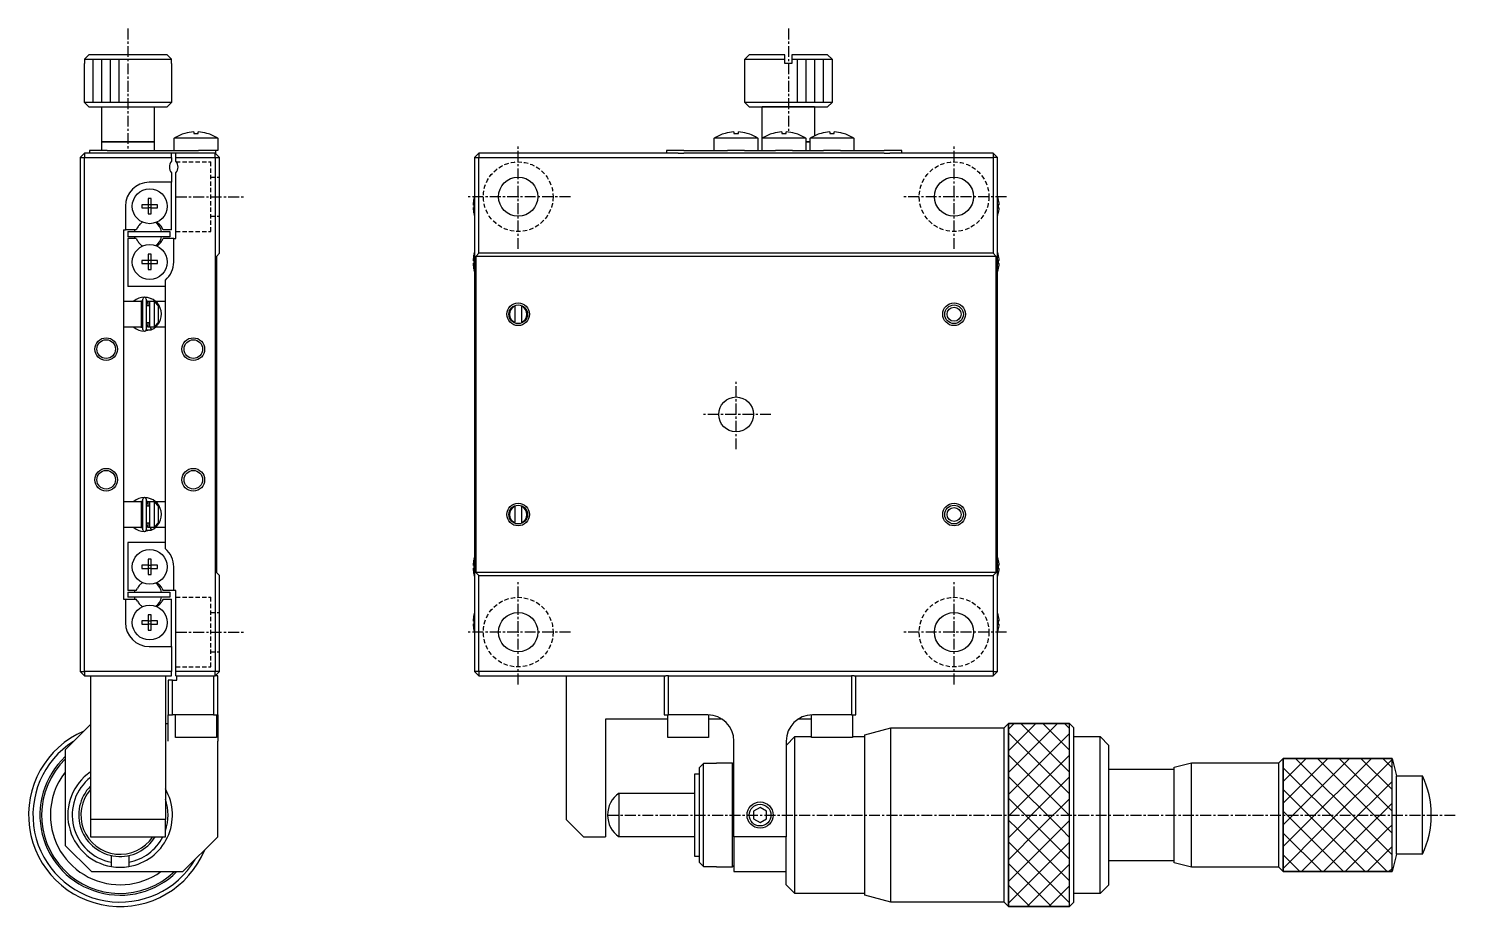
# Model space of a CAD drawing. Extents: x 918 to 1255, y 43 to 278.
# Drawn here: x 1091.2 to 1255.1, y 124.9 to 225.7 of the extents above; entities that cross this region are included whole.
import ezdxf

# ---------------------------------------------------------------- set-up
doc = ezdxf.new("R2010")
doc.units = 0
doc.linetypes.add('CENTER', pattern=[2, 1.25, -0.25, 0.25, -0.25])
doc.linetypes.add('DASHED', pattern=[0.75, 0.5, -0.25])
doc.layers.get('0').update_dxf_attribs({"linetype": 'CONTINUOUS'})
doc.layers.add('CENTER', color=1, linetype='CENTER')

msp = doc.modelspace()

# ---------------------------------------------------------------- linework, layer by layer
at = {"color": 7, "linetype": 'CONTINUOUS'}
for p, q in [((1097.63, 221.68), (1097.61, 221.68)), ((1097.61, 217.18), (1097.61, 221.68)), ((1098.13, 222.68), (1097.63, 222.18)), ((1097.63, 222.18), (1107.59, 222.18)), ((1097.63, 222.18), (1097.63, 221.68)), ((1107.09, 222.68), (1098.13, 222.68)), ((1107.59, 222.18), (1107.09, 222.68)), ((1107.59, 221.68), (1107.59, 222.18)), ((1107.61, 221.68), (1107.59, 221.68)), ((1107.61, 221.68), (1107.61, 217.18)), ((1173.38, 222.18), (1173.88, 222.68)), ((1173.38, 222.18), (1177.98, 222.18)), ((1173.38, 217.18), (1173.38, 222.18)), ((1177.98, 222.68), (1173.88, 222.68)), ((1177.98, 222.18), (1177.98, 222.68)), ((1177.98, 221.68), (1177.98, 222.18)), ((1178.78, 221.68), (1177.98, 221.68)), ((1182.88, 222.68), (1178.78, 222.68)), ((1178.78, 222.68), (1178.78, 222.18)), ((1178.78, 222.18), (1183.38, 222.18)), ((1178.78, 222.18), (1178.78, 221.68)), ((1182.88, 222.68), (1183.38, 222.18)), ((1183.38, 222.18), (1183.38, 217.18)), ((1107.61, 217.18), (1097.61, 217.18)), ((1098.11, 216.68), (1097.61, 217.18)), ((1098.11, 216.68), (1107.11, 216.68)), ((1099.61, 212.68), (1099.61, 216.68)), ((1105.61, 216.68), (1105.61, 212.68)), ((1107.61, 217.18), (1107.11, 216.68)), ((1178.38, 217.18), (1173.38, 217.18)), ((1173.88, 216.68), (1173.38, 217.18)), ((1173.88, 216.68), (1178.38, 216.68)), ((1173.88, 216.68), (1175.38, 216.68)), ((1175.38, 216.68), (1181.38, 216.68)), ((1178.38, 216.68), (1175.38, 216.68)), ((1175.38, 213.08), (1175.38, 216.68)), ((1183.38, 217.18), (1178.38, 217.18)), ((1178.38, 216.68), (1182.88, 216.68)), ((1181.38, 216.68), (1178.38, 216.68)), ((1181.38, 216.68), (1182.88, 216.68)), ((1181.38, 216.68), (1181.38, 213.37)), ((1183.38, 217.18), (1182.88, 216.68)), ((1109.15, 213.65), (1109.15, 213.65)), ((1110.15, 213.82), (1110.15, 213.65)), ((1110.15, 213.65), (1110.67, 213.65)), ((1110.67, 213.65), (1110.67, 213.82)), ((1111.67, 213.65), (1111.67, 213.65)), ((1171.12, 213.65), (1171.12, 213.65)), ((1172.12, 213.82), (1172.12, 213.65)), ((1172.12, 213.65), (1172.64, 213.65)), ((1172.64, 213.65), (1172.64, 213.82)), ((1173.64, 213.65), (1173.64, 213.65)), ((1176.62, 213.65), (1176.62, 213.65)), ((1177.62, 213.82), (1177.62, 213.65)), ((1177.62, 213.65), (1178.14, 213.65)), ((1178.14, 213.65), (1178.14, 213.82)), ((1179.14, 213.65), (1179.14, 213.65)), ((1182.12, 213.65), (1182.12, 213.65)), ((1183.12, 213.82), (1183.12, 213.65)), ((1183.12, 213.65), (1183.64, 213.65)), ((1183.64, 213.65), (1183.64, 213.82)), ((1184.64, 213.65), (1184.64, 213.65)), ((1098.21, 211.68), (1098.21, 211.38)), ((1100.21, 211.68), (1098.21, 211.68)), ((1105.61, 212.68), (1099.61, 212.68)), ((1099.61, 212.68), (1105.61, 212.68)), ((1099.61, 211.68), (1099.61, 212.68)), ((1100.21, 211.68), (1109.33, 211.68)), ((1105.61, 212.68), (1105.61, 211.68)), ((1112.91, 213.08), (1107.91, 213.08)), ((1107.91, 211.68), (1107.91, 213.08)), ((1109.33, 211.68), (1110.71, 211.68)), ((1112.71, 211.68), (1110.71, 211.68)), ((1112.91, 211.68), (1112.71, 211.68)), ((1112.71, 211.38), (1112.71, 211.68)), ((1112.91, 213.08), (1112.91, 211.68)), ((1166.38, 211.68), (1164.38, 211.68)), ((1164.38, 211.68), (1164.38, 211.38)), ((1166.38, 211.68), (1171.3, 211.68)), ((1172.38, 213.08), (1169.88, 213.08)), ((1169.88, 211.68), (1169.88, 213.08)), ((1171.3, 211.68), (1171.4, 211.68)), ((1172.38, 211.68), (1171.4, 211.68)), ((1174.88, 213.08), (1172.38, 213.08)), ((1173.36, 211.68), (1172.38, 211.68)), ((1173.36, 211.68), (1173.45, 211.68)), ((1173.45, 211.68), (1176.8, 211.68)), ((1174.88, 213.08), (1174.88, 211.68)), ((1177.88, 213.08), (1175.38, 213.08)), ((1175.38, 211.68), (1175.38, 213.08)), ((1176.8, 211.68), (1176.9, 211.68)), ((1177.88, 211.68), (1176.9, 211.68)), ((1180.38, 213.08), (1177.88, 213.08)), ((1178.86, 211.68), (1177.88, 211.68)), ((1178.86, 211.68), (1178.95, 211.68)), ((1178.95, 211.68), (1182.3, 211.68)), ((1180.38, 213.08), (1180.38, 211.68)), ((1180.88, 212.68), (1180.38, 212.68)), ((1180.38, 212.68), (1180.88, 212.68)), ((1183.38, 213.08), (1180.88, 213.08)), ((1180.88, 211.68), (1180.88, 213.08)), ((1182.3, 211.68), (1182.4, 211.68)), ((1183.38, 211.68), (1182.4, 211.68)), ((1185.88, 213.08), (1183.38, 213.08)), ((1184.36, 211.68), (1183.38, 211.68)), ((1184.36, 211.68), (1184.45, 211.68)), ((1184.45, 211.68), (1189.38, 211.68)), ((1185.88, 213.08), (1185.88, 211.68)), ((1191.38, 211.68), (1189.38, 211.68)), ((1191.38, 211.38), (1191.38, 211.68)), ((1097.11, 210.88), (1097.61, 211.38)), ((1097.11, 210.88), (1097.11, 151.88)), ((1097.11, 210.88), (1097.61, 210.88)), ((1097.61, 211.38), (1097.61, 210.88)), ((1107.61, 211.38), (1097.61, 211.38)), ((1097.61, 210.88), (1107.61, 210.88)), ((1097.61, 151.88), (1097.61, 210.88)), ((1108.11, 211.38), (1107.61, 211.38)), ((1107.61, 210.88), (1107.61, 211.38)), ((1107.61, 210.88), (1107.61, 210.45)), ((1112.61, 211.38), (1108.11, 211.38)), ((1108.11, 210.88), (1108.11, 211.38)), ((1108.11, 210.88), (1112.61, 210.88)), ((1108.11, 210.45), (1108.11, 210.88)), ((1112.61, 211.38), (1112.71, 211.38)), ((1112.61, 211.38), (1113.11, 210.88)), ((1112.61, 210.88), (1112.61, 211.38)), ((1112.61, 210.88), (1112.61, 151.88)), ((1112.61, 210.88), (1113.11, 210.88)), ((1113.11, 199.88), (1113.11, 210.88)), ((1142.38, 210.88), (1142.88, 211.38)), ((1142.38, 210.88), (1142.88, 210.88)), ((1142.38, 210.88), (1142.38, 151.88)), ((1142.88, 211.38), (1142.88, 210.88)), ((1165.75, 211.38), (1142.88, 211.38)), ((1142.88, 210.88), (1201.88, 210.88)), ((1142.88, 199.88), (1142.88, 210.88)), ((1165.75, 211.38), (1166.38, 211.38)), ((1189.38, 211.38), (1166.38, 211.38)), ((1189.38, 211.38), (1190, 211.38)), ((1201.88, 211.38), (1190, 211.38)), ((1201.88, 211.38), (1201.88, 210.88)), ((1201.88, 211.38), (1202.38, 210.88)), ((1201.88, 210.88), (1201.88, 199.88)), ((1202.38, 210.88), (1201.88, 210.88)), ((1202.38, 151.88), (1202.38, 210.88)), ((1107.61, 209.12), (1107.61, 208.03)), ((1108.11, 201.58), (1108.11, 209.12)), ((1107.61, 208.03), (1105.06, 208.03)), ((1107.61, 202.58), (1107.61, 208.03)), ((1102.31, 205.28), (1102.31, 202.58)), ((1104.22, 205.46), (1104.22, 205.1)), ((1104.93, 205.46), (1104.22, 205.46)), ((1104.22, 205.1), (1104.93, 205.1)), ((1104.93, 206.17), (1104.93, 205.46)), ((1105.29, 206.17), (1104.93, 206.17)), ((1104.94, 205.45), (1104.93, 205.46)), ((1104.94, 205.12), (1104.93, 205.1)), ((1104.93, 205.1), (1104.93, 204.4)), ((1105.28, 205.45), (1104.94, 205.45)), ((1104.94, 205.45), (1104.94, 205.12)), ((1104.94, 205.12), (1105.28, 205.12)), ((1105.28, 205.45), (1105.29, 205.46)), ((1105.28, 205.12), (1105.28, 205.45)), ((1105.28, 205.12), (1105.29, 205.1)), ((1105.29, 205.46), (1105.29, 206.17)), ((1106, 205.46), (1105.29, 205.46)), ((1105.29, 204.4), (1105.29, 205.1)), ((1105.29, 205.1), (1106, 205.1)), ((1106, 205.1), (1106, 205.46)), ((1142.31, 205.46), (1142.19, 205.46)), ((1142.19, 205.1), (1142.31, 205.1)), ((1142.31, 206.17), (1142.31, 206.17)), ((1142.31, 205.1), (1142.31, 205.46)), ((1202.45, 206.17), (1202.45, 206.17)), ((1202.45, 205.46), (1202.45, 205.1)), ((1202.57, 205.46), (1202.45, 205.46)), ((1202.45, 205.1), (1202.57, 205.1)), ((1104.93, 204.4), (1105.29, 204.4)), ((1142.31, 204.4), (1142.31, 204.4)), ((1202.45, 204.4), (1202.45, 204.4)), ((1102.11, 202.58), (1102.11, 160.18)), ((1102.11, 202.58), (1102.31, 202.58)), ((1103.56, 202.58), (1102.31, 202.58)), ((1102.61, 202.38), (1107.41, 202.38)), ((1102.61, 202.38), (1102.61, 201.78)), ((1107.41, 201.78), (1102.61, 201.78)), ((1103.71, 202.84), (1103.56, 202.58)), ((1106.66, 202.58), (1106.51, 202.84)), ((1107.61, 202.58), (1106.66, 202.58)), ((1107.41, 202.38), (1107.41, 201.78)), ((1102.61, 201.58), (1102.61, 196.08)), ((1103.56, 201.58), (1102.61, 201.58)), ((1103.56, 201.58), (1103.71, 201.32)), ((1106.51, 201.32), (1106.66, 201.58)), ((1107.86, 201.58), (1106.66, 201.58)), ((1107.86, 201.58), (1108.11, 201.58)), ((1107.86, 198.88), (1107.86, 201.58)), ((1104.22, 199.06), (1104.22, 198.7)), ((1104.93, 199.06), (1104.22, 199.06)), ((1104.22, 198.7), (1104.93, 198.7)), ((1105.29, 199.77), (1104.93, 199.77)), ((1104.93, 199.77), (1104.93, 199.06)), ((1104.94, 199.05), (1104.93, 199.06)), ((1104.94, 198.72), (1104.93, 198.7)), ((1104.93, 198.7), (1104.93, 198)), ((1105.28, 199.05), (1104.94, 199.05)), ((1104.94, 199.05), (1104.94, 198.72)), ((1104.94, 198.72), (1105.28, 198.72)), ((1105.28, 199.05), (1105.29, 199.06)), ((1105.28, 198.72), (1105.28, 199.05)), ((1105.28, 198.72), (1105.29, 198.7)), ((1105.29, 199.06), (1105.29, 199.77)), ((1106, 199.06), (1105.29, 199.06)), ((1105.29, 198), (1105.29, 198.7)), ((1105.29, 198.7), (1106, 198.7)), ((1106, 198.7), (1106, 199.06)), ((1113.11, 199.88), (1112.76, 199.53)), ((1112.76, 199.53), (1112.76, 163.23)), ((1142.31, 199.06), (1142.19, 199.06)), ((1142.19, 198.7), (1142.31, 198.7)), ((1142.31, 199.77), (1142.31, 199.77)), ((1142.31, 198.7), (1142.31, 199.06)), ((1142.88, 199.88), (1142.53, 199.53)), ((1202.23, 199.53), (1142.53, 199.53)), ((1142.53, 199.53), (1142.53, 163.23)), ((1201.88, 199.88), (1142.88, 199.88)), ((1202.23, 199.53), (1201.88, 199.88)), ((1202.23, 163.23), (1202.23, 199.53)), ((1202.45, 199.77), (1202.45, 199.77)), ((1202.45, 199.06), (1202.45, 198.7)), ((1202.57, 199.06), (1202.45, 199.06)), ((1202.45, 198.7), (1202.57, 198.7)), ((1104.93, 198), (1105.29, 198)), ((1106.91, 193.96), (1106.91, 196.81)), ((1142.31, 198), (1142.31, 198)), ((1202.45, 198), (1202.45, 198)), ((1106.91, 196.08), (1102.61, 196.08)), ((1102.11, 194.38), (1104.11, 194.38)), ((1104.11, 194.39), (1104.1, 194.38)), ((1104.31, 194.43), (1104.11, 194.39)), ((1104.11, 194.38), (1104.11, 191.38)), ((1104.11, 193.88), (1104.31, 193.88)), ((1104.31, 191.13), (1104.31, 194.63)), ((1104.7, 194.63), (1104.7, 191.13)), ((1105.11, 194.32), (1104.7, 194.43)), ((1104.7, 193.88), (1105.11, 193.88)), ((1104.91, 193.88), (1104.91, 194.32)), ((1104.91, 193.88), (1104.91, 194.32)), ((1105.11, 191.38), (1105.11, 194.38)), ((1105.11, 194.38), (1105.61, 194.38)), ((1105.22, 194.69), (1105.27, 194.67)), ((1105.27, 194.67), (1105.29, 194.66)), ((1105.28, 194.67), (1105.28, 194.67)), ((1105.61, 194.38), (1105.61, 194.33)), ((1105.61, 194.33), (1105.61, 191.44)), ((1106.11, 193.8), (1105.61, 194.33)), ((1105.75, 194.38), (1106.91, 194.38)), ((1106.11, 191.97), (1106.11, 193.8)), ((1106.91, 191.81), (1106.91, 193.96)), ((1146.98, 193.8), (1146.98, 193.88)), ((1146.98, 193.8), (1146.98, 191.97)), ((1147.78, 193.88), (1147.78, 193.8)), ((1147.78, 191.97), (1147.78, 193.8)), ((1104.31, 191.88), (1104.11, 191.88)), ((1105.11, 191.88), (1104.7, 191.88)), ((1104.91, 191.45), (1104.91, 191.88)), ((1104.91, 191.45), (1104.91, 191.88)), ((1105.61, 191.44), (1106.11, 191.97)), ((1106.91, 170.96), (1106.91, 191.81)), ((1146.98, 191.89), (1146.98, 191.97)), ((1147.78, 191.97), (1147.78, 191.89)), ((1104.11, 191.38), (1102.11, 191.38)), ((1104.1, 191.38), (1104.11, 191.38)), ((1104.11, 191.38), (1104.31, 191.34)), ((1105.22, 191.08), (1104.54, 190.94)), ((1105.61, 191.38), (1105.11, 191.38)), ((1105.12, 191.45), (1105.14, 191.46)), ((1105.22, 191.32), (1105.19, 191.38)), ((1105.28, 191.1), (1105.22, 191.32)), ((1105.28, 191.1), (1105.27, 191.1)), ((1105.27, 191.1), (1105.27, 191.1)), ((1105.3, 191.11), (1105.28, 191.1)), ((1105.28, 191.1), (1105.28, 191.1)), ((1105.61, 191.44), (1105.61, 191.38)), ((1106.91, 191.38), (1105.75, 191.38)), ((1102.11, 171.38), (1104.11, 171.38)), ((1104.11, 171.39), (1104.1, 171.38)), ((1104.31, 171.43), (1104.11, 171.39)), ((1104.11, 171.38), (1104.11, 168.38)), ((1104.11, 170.88), (1104.31, 170.88)), ((1104.31, 168.13), (1104.31, 171.63)), ((1104.7, 171.63), (1104.7, 168.13)), ((1105.11, 171.32), (1104.7, 171.43)), ((1104.7, 170.88), (1105.11, 170.88)), ((1104.91, 170.88), (1104.91, 171.32)), ((1104.91, 170.88), (1104.91, 171.32)), ((1105.11, 168.38), (1105.11, 171.38)), ((1105.11, 171.38), (1105.61, 171.38)), ((1105.22, 171.69), (1105.27, 171.67)), ((1105.27, 171.67), (1105.29, 171.66)), ((1105.28, 171.67), (1105.28, 171.67)), ((1105.61, 171.38), (1105.61, 171.33)), ((1105.61, 171.33), (1105.61, 168.44)), ((1106.11, 170.8), (1105.61, 171.33)), ((1105.75, 171.38), (1106.91, 171.38)), ((1106.11, 168.97), (1106.11, 170.8)), ((1106.91, 168.81), (1106.91, 170.96)), ((1146.98, 170.8), (1146.98, 170.88)), ((1146.98, 170.8), (1146.98, 168.97)), ((1147.78, 170.88), (1147.78, 170.8)), ((1147.78, 168.97), (1147.78, 170.8)), ((1104.31, 168.88), (1104.11, 168.88)), ((1105.11, 168.88), (1104.7, 168.88)), ((1104.91, 168.45), (1104.91, 168.88)), ((1104.91, 168.45), (1104.91, 168.88)), ((1105.61, 168.44), (1106.11, 168.97)), ((1146.98, 168.89), (1146.98, 168.97)), ((1147.78, 168.97), (1147.78, 168.89)), ((1104.11, 168.38), (1102.11, 168.38)), ((1104.1, 168.38), (1104.11, 168.38)), ((1104.11, 168.38), (1104.31, 168.34)), ((1105.22, 168.08), (1104.54, 167.94)), ((1105.61, 168.38), (1105.11, 168.38)), ((1105.12, 168.45), (1105.14, 168.46)), ((1105.22, 168.32), (1105.19, 168.38)), ((1105.28, 168.1), (1105.22, 168.32)), ((1105.28, 168.1), (1105.27, 168.1)), ((1105.27, 168.1), (1105.27, 168.1)), ((1105.3, 168.11), (1105.28, 168.1)), ((1105.28, 168.1), (1105.28, 168.1)), ((1105.61, 168.44), (1105.61, 168.38)), ((1106.91, 168.38), (1105.75, 168.38)), ((1106.91, 165.96), (1106.91, 168.81)), ((1106.91, 166.68), (1102.61, 166.68)), ((1102.61, 166.68), (1102.61, 161.18)), ((1104.22, 164.06), (1104.22, 163.7)), ((1104.93, 164.06), (1104.22, 164.06)), ((1104.93, 164.77), (1104.93, 164.06)), ((1105.29, 164.77), (1104.93, 164.77)), ((1104.94, 164.05), (1104.93, 164.06)), ((1105.28, 164.05), (1104.94, 164.05)), ((1104.94, 164.05), (1104.94, 163.72)), ((1105.28, 164.05), (1105.29, 164.06)), ((1105.28, 163.72), (1105.28, 164.05)), ((1105.29, 164.06), (1105.29, 164.77)), ((1106, 164.06), (1105.29, 164.06)), ((1106, 163.7), (1106, 164.06)), ((1142.31, 164.06), (1142.19, 164.06)), ((1142.31, 164.77), (1142.31, 164.77)), ((1142.31, 163.7), (1142.31, 164.06)), ((1202.45, 164.77), (1202.45, 164.77)), ((1202.45, 164.06), (1202.45, 163.7)), ((1202.57, 164.06), (1202.45, 164.06)), ((1104.22, 163.7), (1104.93, 163.7)), ((1104.94, 163.72), (1104.93, 163.7)), ((1104.93, 163.7), (1104.93, 163)), ((1104.93, 163), (1105.29, 163)), ((1104.94, 163.72), (1105.28, 163.72)), ((1105.28, 163.72), (1105.29, 163.7)), ((1105.29, 163), (1105.29, 163.7)), ((1105.29, 163.7), (1106, 163.7)), ((1107.86, 161.18), (1107.86, 163.88)), ((1112.76, 163.23), (1113.11, 162.88)), ((1113.11, 151.88), (1113.11, 162.88)), ((1142.19, 163.7), (1142.31, 163.7)), ((1142.31, 163), (1142.31, 163)), ((1142.53, 163.23), (1142.88, 162.88)), ((1202.23, 163.23), (1142.53, 163.23)), ((1142.88, 151.88), (1142.88, 162.88)), ((1142.88, 162.88), (1201.88, 162.88)), ((1201.88, 162.88), (1202.23, 163.23)), ((1201.88, 162.88), (1201.88, 151.88)), ((1202.45, 163.7), (1202.57, 163.7)), ((1202.45, 163), (1202.45, 163)), ((1103.56, 161.18), (1102.61, 161.18)), ((1102.61, 160.98), (1107.41, 160.98)), ((1102.61, 160.98), (1102.61, 160.38)), ((1103.56, 161.18), (1103.71, 161.44)), ((1106.51, 161.44), (1106.66, 161.18)), ((1107.86, 161.18), (1106.66, 161.18)), ((1107.41, 160.98), (1107.41, 160.38)), ((1108.11, 161.18), (1107.86, 161.18)), ((1108.11, 151.88), (1108.11, 161.18)), ((1102.11, 160.18), (1102.31, 160.18)), ((1102.31, 160.18), (1102.31, 157.48)), ((1102.31, 160.18), (1103.56, 160.18)), ((1107.41, 160.38), (1102.61, 160.38)), ((1103.71, 159.92), (1103.56, 160.18)), ((1106.66, 160.18), (1106.51, 159.92)), ((1106.66, 160.18), (1107.61, 160.18)), ((1107.61, 154.73), (1107.61, 160.18)), ((1104.22, 157.66), (1104.22, 157.3)), ((1104.93, 157.66), (1104.22, 157.66)), ((1104.93, 158.37), (1104.93, 157.66)), ((1105.29, 158.37), (1104.93, 158.37)), ((1104.94, 157.65), (1104.93, 157.66)), ((1105.28, 157.65), (1104.94, 157.65)), ((1104.94, 157.65), (1104.94, 157.32)), ((1105.28, 157.65), (1105.29, 157.66)), ((1105.28, 157.32), (1105.28, 157.65)), ((1105.29, 157.66), (1105.29, 158.37)), ((1106, 157.66), (1105.29, 157.66)), ((1106, 157.3), (1106, 157.66)), ((1142.31, 157.66), (1142.19, 157.66)), ((1142.31, 158.37), (1142.31, 158.37)), ((1142.31, 157.3), (1142.31, 157.66)), ((1202.45, 158.37), (1202.45, 158.37)), ((1202.45, 157.66), (1202.45, 157.3)), ((1202.57, 157.66), (1202.45, 157.66)), ((1104.22, 157.3), (1104.93, 157.3)), ((1104.94, 157.32), (1104.93, 157.3)), ((1104.93, 157.3), (1104.93, 156.6)), ((1104.93, 156.6), (1105.29, 156.6)), ((1104.94, 157.32), (1105.28, 157.32)), ((1105.28, 157.32), (1105.29, 157.3)), ((1105.29, 157.3), (1106, 157.3)), ((1105.29, 156.6), (1105.29, 157.3)), ((1142.19, 157.3), (1142.31, 157.3)), ((1142.31, 156.6), (1142.31, 156.6)), ((1202.45, 157.3), (1202.57, 157.3)), ((1202.45, 156.6), (1202.45, 156.6)), ((1105.06, 154.73), (1107.61, 154.73)), ((1107.61, 154.73), (1107.61, 151.88)), ((1097.11, 151.88), (1097.61, 151.88)), ((1097.11, 151.88), (1097.61, 151.38)), ((1107.61, 151.88), (1097.61, 151.88)), ((1097.61, 151.88), (1097.61, 151.38)), ((1097.61, 151.38), (1107.61, 151.38)), ((1098.31, 151.38), (1098.31, 134.88)), ((1106.91, 151.38), (1106.91, 134.88)), ((1107.21, 150.88), (1107.21, 146.88)), ((1107.71, 150.88), (1107.21, 150.88)), ((1107.61, 151.38), (1107.61, 151.88)), ((1107.71, 146.88), (1107.71, 150.88)), ((1107.71, 150.88), (1108.21, 150.88)), ((1112.61, 151.88), (1108.11, 151.88)), ((1108.11, 151.38), (1108.11, 151.88)), ((1108.11, 151.38), (1112.61, 151.38)), ((1108.21, 150.88), (1108.21, 151.38)), ((1112.41, 151.38), (1112.41, 146.88)), ((1113.11, 151.88), (1112.61, 151.88)), ((1112.61, 151.38), (1112.61, 151.88)), ((1113.11, 151.88), (1112.61, 151.38)), ((1112.91, 151.38), (1112.61, 151.38)), ((1112.91, 146.88), (1112.91, 151.38)), ((1142.88, 151.88), (1142.38, 151.88)), ((1142.88, 151.38), (1142.38, 151.88)), ((1201.88, 151.88), (1142.88, 151.88)), ((1142.88, 151.88), (1142.88, 151.38)), ((1142.88, 151.38), (1164.33, 151.38)), ((1152.88, 151.38), (1152.88, 134.88)), ((1164.13, 151.38), (1164.13, 146.88)), ((1164.63, 151.38), (1164.33, 151.38)), ((1164.63, 146.88), (1164.63, 151.38)), ((1164.63, 151.38), (1185.63, 151.38)), ((1185.63, 151.38), (1185.63, 146.88)), ((1185.93, 151.38), (1185.63, 151.38)), ((1185.93, 151.38), (1201.88, 151.38)), ((1186.13, 146.88), (1186.13, 151.38)), ((1201.88, 151.88), (1201.88, 151.38)), ((1201.88, 151.88), (1202.38, 151.88)), ((1202.38, 151.88), (1201.88, 151.38)), ((1107.21, 146.88), (1107.71, 146.88)), ((1107.21, 143.88), (1107.21, 146.88)), ((1112.41, 146.88), (1107.71, 146.88)), ((1108.06, 144.28), (1108.06, 146.88)), ((1112.41, 146.88), (1112.91, 146.88)), ((1112.76, 146.88), (1112.76, 144.28)), ((1112.91, 146.88), (1112.91, 143.88)), ((1157.38, 146.38), (1157.38, 132.88)), ((1164.53, 146.38), (1157.38, 146.38)), ((1164.13, 146.88), (1164.63, 146.88)), ((1164.53, 144.28), (1164.53, 146.88)), ((1169.13, 146.88), (1164.63, 146.88)), ((1169.23, 146.88), (1169.23, 144.28)), ((1170.79, 146.38), (1169.23, 146.38)), ((1181.03, 146.38), (1179.47, 146.38)), ((1181.03, 144.28), (1181.03, 146.88)), ((1185.63, 146.88), (1181.13, 146.88)), ((1185.63, 146.88), (1186.13, 146.88)), ((1185.73, 146.88), (1185.73, 144.28)), ((1095.41, 142.88), (1098.31, 145.78)), ((1106.91, 145.88), (1107.21, 145.88)), ((1112.76, 144.28), (1108.06, 144.28)), ((1169.23, 144.28), (1164.53, 144.28)), ((1178.13, 143.38), (1179.13, 144.38)), ((1179.13, 135.38), (1179.13, 144.38)), ((1179.13, 144.38), (1181.03, 144.38)), ((1185.73, 144.28), (1181.03, 144.28)), ((1185.73, 144.38), (1187.13, 144.38)), ((1187.13, 144.58), (1190.13, 145.38)), ((1187.13, 135.38), (1187.13, 144.58)), ((1190.13, 135.38), (1190.13, 145.38)), ((1190.13, 145.38), (1203.13, 145.38)), ((1203.13, 145.38), (1203.63, 145.88)), ((1203.13, 135.38), (1203.13, 145.38)), ((1203.63, 135.38), (1203.63, 145.88)), ((1210.63, 145.88), (1211.13, 145.38)), ((1211.13, 135.38), (1211.13, 145.38)), ((1211.13, 144.38), (1214.13, 144.38)), ((1214.13, 135.38), (1214.13, 144.38)), ((1214.13, 144.38), (1215.13, 143.38)), ((1095.41, 142.88), (1095.41, 131.88)), ((1112.91, 132.88), (1112.91, 143.88)), ((1172.13, 132.88), (1172.13, 143.88)), ((1178.13, 143.88), (1178.13, 132.88)), ((1215.13, 135.38), (1215.13, 143.38)), ((1168.63, 141.3), (1168.13, 140.79)), ((1170.13, 141.3), (1168.63, 141.3)), ((1168.63, 129.47), (1168.63, 141.3)), ((1170.13, 141.38), (1170.13, 141.3)), ((1170.13, 141.38), (1171.93, 141.38)), ((1171.93, 141.38), (1171.93, 129.38)), ((1171.93, 141.38), (1172.13, 141.18)), ((1222.63, 140.88), (1224.63, 141.38)), ((1224.63, 135.38), (1224.63, 141.38)), ((1224.63, 141.38), (1234.63, 141.38)), ((1234.63, 141.38), (1235.13, 141.88)), ((1234.63, 135.38), (1234.63, 141.38)), ((1235.13, 135.38), (1235.13, 141.88)), ((1247.63, 141.88), (1248.13, 139.88)), ((1167.63, 135.38), (1167.63, 140.13)), ((1167.63, 140.13), (1168.13, 140.13)), ((1168.13, 140.79), (1168.13, 129.98)), ((1215.13, 140.63), (1222.63, 140.63)), ((1222.63, 135.38), (1222.63, 140.88)), ((1248.13, 135.38), (1248.13, 139.88)), ((1248.13, 139.88), (1251.12, 139.88)), ((1251.12, 135.38), (1251.12, 139.88)), ((1158.97, 135.38), (1158.97, 137.88)), ((1158.97, 137.88), (1167.63, 137.88)), ((1175.13, 136.25), (1174.38, 135.82)), ((1175.88, 135.82), (1175.13, 136.25)), ((1106.91, 134.88), (1098.31, 134.88)), ((1098.31, 134.88), (1098.31, 132.88)), ((1106.91, 132.88), (1106.91, 134.88)), ((1154.88, 132.88), (1152.88, 134.88)), ((1158.97, 132.88), (1158.97, 135.38)), ((1167.63, 130.63), (1167.63, 135.38)), ((1174.38, 135.82), (1174.38, 134.95)), ((1174.38, 134.95), (1175.13, 134.52)), ((1175.13, 134.52), (1175.88, 134.95)), ((1175.88, 134.95), (1175.88, 135.82)), ((1179.13, 126.38), (1179.13, 135.38)), ((1187.13, 126.18), (1187.13, 135.38)), ((1190.13, 125.38), (1190.13, 135.38)), ((1203.13, 125.38), (1203.13, 135.38)), ((1210.63, 124.88), (1210.63, 135.38)), ((1211.13, 125.38), (1211.13, 135.38)), ((1214.13, 126.38), (1214.13, 135.38)), ((1215.13, 127.38), (1215.13, 135.38)), ((1222.63, 129.88), (1222.63, 135.38)), ((1224.63, 129.38), (1224.63, 135.38)), ((1234.63, 129.38), (1234.63, 135.38)), ((1247.63, 128.88), (1247.63, 135.38)), ((1248.13, 130.88), (1248.13, 135.38)), ((1251.12, 130.88), (1251.12, 135.38)), ((1098.31, 132.88), (1106.91, 132.88)), ((1112.91, 132.88), (1108.91, 128.88)), ((1154.88, 132.88), (1157.38, 132.88)), ((1167.63, 132.88), (1158.97, 132.88)), ((1178.13, 132.88), (1172.13, 132.88)), ((1172.13, 132.88), (1172.13, 128.88)), ((1178.13, 128.88), (1178.13, 132.88)), ((1098.41, 128.88), (1095.41, 131.88)), ((1100.71, 129.47), (1100.71, 130.74)), ((1100.71, 129.98), (1100.71, 130.74)), ((1100.71, 129.47), (1100.71, 129.98)), ((1102.71, 130.74), (1102.71, 129.98)), ((1102.71, 129.98), (1102.71, 129.47)), ((1168.13, 130.63), (1167.63, 130.63)), ((1168.13, 129.98), (1168.63, 129.47)), ((1172.13, 129.58), (1171.93, 129.38)), ((1222.63, 130.13), (1215.13, 130.13)), ((1224.63, 129.38), (1222.63, 129.88)), ((1248.13, 130.88), (1247.63, 128.88)), ((1251.12, 130.88), (1248.13, 130.88)), ((1098.41, 128.88), (1108.91, 128.88)), ((1168.63, 129.47), (1170.13, 129.47)), ((1170.13, 129.47), (1170.13, 129.38)), ((1171.93, 129.38), (1170.13, 129.38)), ((1172.13, 128.88), (1178.13, 128.88)), ((1178.13, 127.38), (1178.13, 128.88)), ((1234.63, 129.38), (1224.63, 129.38)), ((1235.13, 128.88), (1234.63, 129.38)), ((1179.13, 126.38), (1178.13, 127.38)), ((1187.13, 126.38), (1179.13, 126.38)), ((1214.13, 126.38), (1211.13, 126.38)), ((1215.13, 127.38), (1214.13, 126.38)), ((1190.13, 125.38), (1187.13, 126.18)), ((1203.13, 125.38), (1190.13, 125.38)), ((1203.63, 124.88), (1203.13, 125.38)), ((1211.13, 125.38), (1210.63, 124.88))]:
    msp.add_line(p, q, dxfattribs=at)
at = {"color": 3, "linetype": 'CONTINUOUS'}
for p, q in [((1098.61, 217.18), (1098.61, 222.18)), ((1099.61, 217.18), (1099.61, 222.18)), ((1100.61, 217.18), (1100.61, 222.18)), ((1101.61, 217.18), (1101.61, 222.18)), ((1179.38, 222.18), (1179.38, 217.18)), ((1180.38, 222.18), (1180.38, 217.18)), ((1181.38, 222.18), (1181.38, 217.18)), ((1182.38, 222.18), (1182.38, 217.18)), ((1204.26, 145.88), (1203.63, 145.25)), ((1206.76, 145.88), (1203.63, 142.75)), ((1209.26, 145.88), (1203.63, 140.25)), ((1203.63, 145.88), (1210.63, 145.88)), ((1210.63, 137.81), (1203.63, 144.81)), ((1210.63, 144.75), (1203.63, 137.75)), ((1210.63, 140.31), (1205.06, 145.88)), ((1210.63, 142.81), (1207.56, 145.88)), ((1210.63, 145.31), (1210.06, 145.88)), ((1210.63, 135.38), (1210.63, 145.88)), ((1210.63, 135.31), (1203.63, 142.31)), ((1210.63, 142.25), (1203.63, 135.25)), ((1235.26, 141.88), (1235.13, 141.75)), ((1237.76, 141.88), (1235.13, 139.25)), ((1240.26, 141.88), (1235.13, 136.75)), ((1242.76, 141.88), (1235.13, 134.25)), ((1235.13, 141.88), (1247.63, 141.88)), ((1244.66, 133.78), (1236.56, 141.88)), ((1245.26, 141.88), (1237.16, 133.78)), ((1247.16, 133.78), (1239.06, 141.88)), ((1247.63, 141.75), (1239.66, 133.78)), ((1247.63, 135.81), (1241.56, 141.88)), ((1247.63, 138.31), (1244.06, 141.88)), ((1247.63, 140.81), (1246.56, 141.88)), ((1247.63, 135.38), (1247.63, 141.88)), ((1209.66, 133.78), (1203.63, 139.81)), ((1210.63, 139.75), (1204.66, 133.78)), ((1242.16, 133.78), (1235.13, 140.81)), ((1239.66, 133.78), (1235.13, 138.31)), ((1247.63, 139.25), (1242.16, 133.78)), ((1207.16, 133.78), (1203.63, 137.31)), ((1210.63, 137.25), (1207.16, 133.78)), ((1247.63, 136.75), (1244.66, 133.78)), ((1203.63, 124.88), (1203.63, 135.38)), ((1204.66, 133.78), (1203.63, 134.81)), ((1210.63, 134.75), (1209.66, 133.78)), ((1237.16, 133.78), (1235.13, 135.81)), ((1235.13, 128.88), (1235.13, 135.38)), ((1204.66, 133.78), (1203.63, 132.75)), ((1207.16, 133.78), (1203.63, 130.25)), ((1209.66, 133.78), (1203.63, 127.75)), ((1210.63, 127.81), (1204.66, 133.78)), ((1210.63, 130.31), (1207.16, 133.78)), ((1210.63, 132.81), (1209.66, 133.78)), ((1237.16, 133.78), (1235.13, 131.75)), ((1239.66, 133.78), (1235.13, 129.25)), ((1239.56, 128.88), (1235.13, 133.31)), ((1242.06, 128.88), (1237.16, 133.78)), ((1242.16, 133.78), (1237.26, 128.88)), ((1244.56, 128.88), (1239.66, 133.78)), ((1244.66, 133.78), (1239.76, 128.88)), ((1247.06, 128.88), (1242.16, 133.78)), ((1247.16, 133.78), (1242.26, 128.88)), ((1247.63, 130.81), (1244.66, 133.78)), ((1247.63, 134.25), (1247.16, 133.78)), ((1247.63, 133.31), (1247.16, 133.78)), ((1210.63, 125.31), (1203.63, 132.31)), ((1210.63, 132.25), (1203.63, 125.25)), ((1247.63, 131.75), (1244.76, 128.88)), ((1208.56, 124.88), (1203.63, 129.81)), ((1210.63, 129.75), (1205.76, 124.88)), ((1237.06, 128.88), (1235.13, 130.81)), ((1247.63, 128.88), (1235.13, 128.88)), ((1247.63, 129.25), (1247.26, 128.88)), ((1206.06, 124.88), (1203.63, 127.31)), ((1210.63, 127.25), (1208.26, 124.88)), ((1210.63, 124.88), (1203.63, 124.88))]:
    msp.add_line(p, q, dxfattribs=at)
at = {"color": 3, "linetype": 'DASHED'}
for p, q in [((1108.11, 210.38), (1112.11, 210.38)), ((1112.11, 202.38), (1112.11, 210.38)), ((1112.11, 208.63), (1113.11, 208.63)), ((1112.11, 204.13), (1113.11, 204.13)), ((1108.11, 202.38), (1112.11, 202.38)), ((1108.11, 160.38), (1112.11, 160.38)), ((1112.11, 152.38), (1112.11, 160.38)), ((1112.11, 158.63), (1113.11, 158.63)), ((1112.11, 154.13), (1113.11, 154.13)), ((1108.11, 152.38), (1112.11, 152.38))]:
    msp.add_line(p, q, dxfattribs=at)
at = {"color": 7, "linetype": 'CONTINUOUS'}
for points in [[(1105.12, 194.31), (1105.11, 194.32), (1105.09, 194.33), (1105.08, 194.33), (1105.06, 194.33), (1105.05, 194.34), (1105.03, 194.34), (1105.02, 194.34), (1105, 194.34), (1104.99, 194.34), (1104.97, 194.34), (1104.96, 194.33), (1104.94, 194.33), (1104.93, 194.33), (1104.91, 194.32), (1104.9, 194.32), (1104.89, 194.31), (1104.87, 194.31), (1104.86, 194.3), (1104.85, 194.29), (1104.83, 194.28), (1104.82, 194.27), (1104.81, 194.27), (1104.8, 194.25), (1104.79, 194.24), (1104.78, 194.23), (1104.77, 194.22), (1104.76, 194.21), (1104.75, 194.2), (1104.74, 194.18), (1104.74, 194.17), (1104.73, 194.16), (1104.72, 194.14), (1104.72, 194.13), (1104.72, 194.11), (1104.71, 194.1), (1104.71, 194.08), (1104.71, 194.07), (1104.71, 194.05), (1104.7, 194.04), (1104.7, 194.03)], [(1104.7, 191.74), (1104.7, 191.72), (1104.71, 191.71), (1104.71, 191.69), (1104.71, 191.68), (1104.71, 191.66), (1104.72, 191.65), (1104.72, 191.63), (1104.73, 191.62), (1104.73, 191.61), (1104.74, 191.59), (1104.75, 191.58), (1104.76, 191.57), (1104.76, 191.55), (1104.77, 191.54), (1104.78, 191.53), (1104.79, 191.52), (1104.8, 191.51), (1104.81, 191.5), (1104.83, 191.49), (1104.84, 191.48), (1104.85, 191.47), (1104.86, 191.47), (1104.88, 191.46), (1104.89, 191.45), (1104.91, 191.45), (1104.92, 191.44), (1104.93, 191.44), (1104.95, 191.44), (1104.96, 191.43), (1104.98, 191.43), (1104.99, 191.43), (1105.01, 191.43), (1105.02, 191.43), (1105.04, 191.43), (1105.05, 191.44), (1105.07, 191.44), (1105.08, 191.44), (1105.1, 191.45), (1105.11, 191.45), (1105.12, 191.45)], [(1105.27, 191.1), (1105.24, 191.08), (1105.21, 191.07), (1105.18, 191.06), (1105.15, 191.06), (1105.11, 191.05), (1105.08, 191.05), (1105.04, 191.04), (1105.01, 191.04), (1104.97, 191.04), (1104.94, 191.04), (1104.91, 191.05), (1104.87, 191.05), (1104.84, 191.06), (1104.81, 191.07), (1104.77, 191.08), (1104.74, 191.09), (1104.71, 191.11), (1104.7, 191.11)], [(1105.17, 191.38), (1105.18, 191.37), (1105.19, 191.36), (1105.19, 191.35), (1105.2, 191.33), (1105.21, 191.32), (1105.21, 191.3), (1105.22, 191.29), (1105.23, 191.28), (1105.23, 191.26), (1105.24, 191.25), (1105.24, 191.23), (1105.25, 191.22), (1105.25, 191.2), (1105.26, 191.19), (1105.26, 191.18), (1105.27, 191.17), (1105.27, 191.16), (1105.27, 191.14), (1105.27, 191.14), (1105.28, 191.13), (1105.28, 191.12), (1105.28, 191.11), (1105.28, 191.11), (1105.28, 191.1)], [(1105.12, 171.31), (1105.11, 171.32), (1105.09, 171.33), (1105.08, 171.33), (1105.06, 171.33), (1105.05, 171.34), (1105.03, 171.34), (1105.02, 171.34), (1105, 171.34), (1104.99, 171.34), (1104.97, 171.34), (1104.96, 171.33), (1104.94, 171.33), (1104.93, 171.33), (1104.91, 171.32), (1104.9, 171.32), (1104.89, 171.31), (1104.87, 171.31), (1104.86, 171.3), (1104.85, 171.29), (1104.83, 171.28), (1104.82, 171.27), (1104.81, 171.27), (1104.8, 171.25), (1104.79, 171.24), (1104.78, 171.23), (1104.77, 171.22), (1104.76, 171.21), (1104.75, 171.2), (1104.74, 171.18), (1104.74, 171.17), (1104.73, 171.16), (1104.72, 171.14), (1104.72, 171.13), (1104.72, 171.11), (1104.71, 171.1), (1104.71, 171.08), (1104.71, 171.07), (1104.71, 171.05), (1104.7, 171.04), (1104.7, 171.03)], [(1104.7, 168.74), (1104.7, 168.72), (1104.71, 168.71), (1104.71, 168.69), (1104.71, 168.68), (1104.71, 168.66), (1104.72, 168.65), (1104.72, 168.63), (1104.73, 168.62), (1104.73, 168.61), (1104.74, 168.59), (1104.75, 168.58), (1104.76, 168.57), (1104.76, 168.55), (1104.77, 168.54), (1104.78, 168.53), (1104.79, 168.52), (1104.8, 168.51), (1104.81, 168.5), (1104.83, 168.49), (1104.84, 168.48), (1104.85, 168.47), (1104.86, 168.47), (1104.88, 168.46), (1104.89, 168.45), (1104.91, 168.45), (1104.92, 168.44), (1104.93, 168.44), (1104.95, 168.44), (1104.96, 168.43), (1104.98, 168.43), (1104.99, 168.43), (1105.01, 168.43), (1105.02, 168.43), (1105.04, 168.43), (1105.05, 168.44), (1105.07, 168.44), (1105.08, 168.44), (1105.1, 168.45), (1105.11, 168.45), (1105.12, 168.45)], [(1105.27, 168.1), (1105.24, 168.08), (1105.21, 168.07), (1105.18, 168.06), (1105.15, 168.06), (1105.11, 168.05), (1105.08, 168.05), (1105.04, 168.04), (1105.01, 168.04), (1104.97, 168.04), (1104.94, 168.04), (1104.91, 168.05), (1104.87, 168.05), (1104.84, 168.06), (1104.81, 168.07), (1104.77, 168.08), (1104.74, 168.09), (1104.71, 168.11), (1104.7, 168.11)], [(1105.17, 168.38), (1105.18, 168.37), (1105.19, 168.36), (1105.19, 168.35), (1105.2, 168.33), (1105.21, 168.32), (1105.21, 168.3), (1105.22, 168.29), (1105.23, 168.28), (1105.23, 168.26), (1105.24, 168.25), (1105.24, 168.23), (1105.25, 168.22), (1105.25, 168.2), (1105.26, 168.19), (1105.26, 168.18), (1105.27, 168.17), (1105.27, 168.16), (1105.27, 168.14), (1105.27, 168.14), (1105.28, 168.13), (1105.28, 168.12), (1105.28, 168.11), (1105.28, 168.11), (1105.28, 168.1)]]:
    msp.add_lwpolyline(points, dxfattribs=at)
for points in [[(1210.63, 145.88), (1203.63, 145.88), (1203.63, 124.88), (1210.63, 124.88)], [(1247.63, 141.88), (1235.13, 141.88), (1235.13, 128.88), (1247.63, 128.88)]]:
    msp.add_lwpolyline(points, close=True, dxfattribs=at)
at = {"color": 3, "linetype": 'DASHED'}
for centre in [(1147.38, 206.38), (1197.38, 206.38), (1147.38, 156.38), (1197.38, 156.38)]:
    msp.add_circle(centre, 4, dxfattribs=at)
at = {"color": 7, "linetype": 'CONTINUOUS'}
for centre, radius in [((1147.38, 206.38), 2.25), ((1197.38, 206.38), 2.25), ((1105.11, 205.28), 2), ((1105.11, 198.88), 2), ((1147.38, 192.88), 1.07), ((1197.38, 192.88), 1.07), ((1197.38, 192.88), 0.8), ((1100.11, 188.88), 1.07), ((1110.11, 188.88), 1.07), ((1172.38, 181.38), 2), ((1100.11, 173.88), 1.07), ((1110.11, 173.88), 1.07), ((1147.38, 169.88), 1.07), ((1197.38, 169.88), 1.07), ((1197.38, 169.88), 0.8), ((1105.11, 163.88), 2), ((1105.11, 157.48), 2), ((1147.38, 156.38), 2.25), ((1197.38, 156.38), 2.25), ((1175.13, 135.38), 1.25)]:
    msp.add_circle(centre, radius, dxfattribs=at)
at = {"color": 3, "linetype": 'CONTINUOUS'}
for centre, radius in [((1147.38, 192.88), 1.3), ((1197.38, 192.88), 1.3), ((1100.11, 188.88), 1.3), ((1110.11, 188.88), 1.3), ((1100.11, 173.88), 1.3), ((1110.11, 173.88), 1.3), ((1147.38, 169.88), 1.3), ((1197.38, 169.88), 1.3), ((1175.13, 135.38), 1.5)]:
    msp.add_circle(centre, radius, dxfattribs=at)
at = {"color": 7, "linetype": 'CONTINUOUS'}
for centre, radius, start, end in [((1110.41, 209.33), 4.5, 106.2858, 123.749), ((1110.41, 209.33), 4.49, 93.3178, 106.2694), ((1110.41, 209.33), 4.49, 73.7306, 86.6822), ((1110.41, 209.33), 4.5, 56.251, 73.7142), ((1172.38, 209.33), 4.5, 106.2858, 123.749), ((1172.38, 209.33), 4.49, 93.3178, 106.2694), ((1172.38, 209.33), 4.49, 73.7306, 86.6822), ((1172.38, 209.33), 4.5, 56.251, 73.7142), ((1177.88, 209.33), 4.5, 106.2858, 123.749), ((1177.88, 209.33), 4.49, 93.3178, 106.2694), ((1177.88, 209.33), 4.49, 73.7306, 86.6822), ((1177.88, 209.33), 4.5, 56.251, 73.7142), ((1183.38, 209.33), 4.5, 106.2858, 123.749), ((1183.38, 209.33), 4.49, 93.3178, 106.2694), ((1183.38, 209.33), 4.49, 73.7306, 86.6822), ((1183.38, 209.33), 4.5, 56.251, 73.7142), ((1108.36, 209.78), 1, 138.5904, 221.4096), ((1107.36, 209.78), 1, 318.5904, 41.4096), ((1105.06, 205.28), 2.75, 90, 180), ((1145.38, 205.28), 3.19, 163.8933, 176.7703), ((1145.38, 205.28), 3.19, 183.2297, 196.1067), ((1145.38, 205.28), 3.2, 159.6359, 163.8775), ((1199.38, 205.28), 3.2, 16.1225, 20.3641), ((1199.38, 205.28), 3.19, 3.2297, 16.1067), ((1199.38, 205.28), 3.19, 343.8933, 356.7703), ((1105.22, 201.97), 1.75, 121.8815, 135), ((1104.91, 202.08), 1.59, 10.8931, 56.246), ((1104.99, 201.97), 1.75, 45, 58.1185), ((1145.38, 205.28), 3.2, 196.1225, 200.3641), ((1199.38, 205.28), 3.2, 339.6359, 343.8775), ((1104.91, 202.08), 1.59, 161.6415, 169.1069), ((1104.91, 202.08), 1.59, 190.893, 198.3584), ((1105.22, 201.97), 1.75, 135, 150), ((1104.91, 202.08), 1.59, 303.7541, 349.107), ((1104.99, 201.97), 1.75, 30, 45), ((1105.22, 202.2), 1.75, 210, 225), ((1105.22, 202.2), 1.75, 225, 238.1185), ((1104.99, 202.2), 1.75, 301.8815, 315), ((1104.99, 202.2), 1.75, 315, 330), ((1145.38, 198.88), 3.2, 159.6359, 163.8775), ((1199.38, 198.88), 3.2, 16.1225, 20.3641), ((1105.11, 198.88), 2.75, 310.8852, 0), ((1145.38, 198.88), 3.19, 163.8933, 176.7703), ((1145.38, 198.88), 3.19, 183.2297, 196.1067), ((1199.38, 198.88), 3.19, 3.2297, 16.1067), ((1199.38, 198.88), 3.19, 343.8933, 356.7703), ((1145.38, 198.88), 3.2, 196.1225, 200.3641), ((1199.38, 198.88), 3.2, 339.6359, 343.8775), ((1104.51, 192.89), 1.94, 90.7138, 129.5309), ((1104.51, 194.63), 0.195, 0, 180), ((1104.51, 192.88), 1.94, 293.1605, 89.2653), ((1147.38, 192.88), 1, 113.5782, 246.4218), ((1147.38, 192.88), 1, 293.5782, 66.4218), ((1104.51, 192.89), 1.95, 230.5738, 269.2753), ((1104.51, 191.13), 0.195, 180, 0), ((1104.51, 169.89), 1.94, 90.7138, 129.5309), ((1104.51, 171.63), 0.195, 0, 180), ((1104.51, 169.88), 1.94, 293.1605, 89.2653), ((1147.38, 169.88), 1, 113.5782, 246.4218), ((1147.38, 169.88), 1, 293.5782, 66.4218), ((1104.51, 169.89), 1.95, 230.5738, 269.2753), ((1104.51, 168.13), 0.195, 180, 0), ((1105.11, 163.88), 2.75, 0, 49.1148), ((1145.38, 163.88), 3.19, 163.8933, 176.7703), ((1145.38, 163.88), 3.2, 159.6359, 163.8775), ((1199.38, 163.88), 3.2, 16.1225, 20.3641), ((1199.38, 163.88), 3.19, 3.2297, 16.1067), ((1145.38, 163.88), 3.19, 183.2297, 196.1067), ((1145.38, 163.88), 3.2, 196.1225, 200.3641), ((1199.38, 163.88), 3.2, 339.6359, 343.8775), ((1199.38, 163.88), 3.19, 343.8933, 356.7703), ((1104.91, 160.68), 1.59, 161.6415, 169.1069), ((1105.22, 160.57), 1.75, 135, 150), ((1105.22, 160.57), 1.75, 121.8815, 135), ((1104.91, 160.68), 1.59, 10.8931, 56.246), ((1104.99, 160.57), 1.75, 45, 58.1185), ((1104.99, 160.57), 1.75, 30, 45), ((1104.91, 160.68), 1.59, 190.893, 198.3584), ((1105.22, 160.8), 1.75, 210, 225), ((1105.22, 160.8), 1.75, 225, 238.1185), ((1104.91, 160.68), 1.59, 303.7541, 349.107), ((1104.99, 160.8), 1.75, 301.8815, 315), ((1104.99, 160.8), 1.75, 315, 330), ((1105.06, 157.48), 2.75, 180, 270), ((1145.38, 157.48), 3.19, 163.8933, 176.7703), ((1145.38, 157.48), 3.2, 159.6359, 163.8775), ((1199.38, 157.48), 3.2, 16.1225, 20.3641), ((1199.38, 157.48), 3.19, 3.2297, 16.1067), ((1145.38, 157.48), 3.19, 183.2297, 196.1067), ((1145.38, 157.48), 3.2, 196.1225, 200.3641), ((1199.38, 157.48), 3.2, 339.6359, 343.8775), ((1199.38, 157.48), 3.19, 343.8933, 356.7703), ((1169.13, 143.88), 3, 0, 90), ((1181.13, 143.88), 3, 90, 180), ((1101.71, 135.38), 10.5, 113.3322, 337.6899), ((1101.71, 135.38), 10, 122.3713, 329.3647), ((1101.71, 135.38), 9.2, 133.2185, 315.0474), ((1101.71, 135.38), 9, 134.427, 313.7617), ((1101.71, 135.38), 8, 141.9525, 180), ((1101.71, 135.38), 6, 124.5181, 260.4059), ((1101.71, 135.38), 5.5, 128.1835, 259.5243), ((1241.63, 135.38), 10.5, 0, 25.3769), ((1101.71, 135.38), 4.75, 135.7079, 328.2431), ((1101.71, 135.38), 6, 279.5941, 29.9264), ((1160.63, 135.38), 3, 123.5573, 180), ((1101.71, 135.38), 5.5, 340.9887, 19.0113), ((1101.71, 135.38), 8, 180, 305.6591), ((1160.63, 135.38), 3, 180, 236.4427), ((1241.63, 135.38), 10.5, 334.6231, 0), ((1101.71, 135.38), 5.5, 280.4757, 332.9643), ((1101.71, 135.38), 6, 260.4059, 279.5941)]:
    msp.add_arc(centre, radius, start, end, dxfattribs=at)
at = {"color": 3, "linetype": 'CONTINUOUS'}
msp.add_arc((1101.71, 135.38), 4.5, 139.0739, 326.251, dxfattribs=at)
at = {"color": 7, "linetype": 'CONTINUOUS'}
for p in [(1147.38, 206.38), (1197.38, 206.38), (1147.38, 156.38), (1197.38, 156.38)]:
    msp.add_point(p, dxfattribs=at)
at = {"layer": 'CENTER', "color": 1, "linetype": 'CENTER'}
for p, q in [((1102.61, 225.68), (1102.61, 211.68)), ((1178.38, 225.68), (1178.38, 213.8)), ((1147.38, 200.38), (1147.38, 212.38)), ((1197.38, 200.38), (1197.38, 212.38)), ((1108.11, 206.38), (1116.11, 206.38)), ((1153.38, 206.38), (1141.38, 206.38)), ((1203.38, 206.38), (1191.38, 206.38)), ((1172.38, 177.38), (1172.38, 185.38)), ((1176.38, 181.38), (1168.38, 181.38)), ((1147.38, 150.38), (1147.38, 162.38)), ((1197.38, 150.38), (1197.38, 162.38)), ((1108.11, 156.38), (1116.11, 156.38)), ((1153.38, 156.38), (1141.38, 156.38)), ((1203.38, 156.38), (1191.38, 156.38)), ((1157.63, 135.38), (1255.13, 135.38))]:
    msp.add_line(p, q, dxfattribs=at)

doc.saveas('drawing.dxf')
